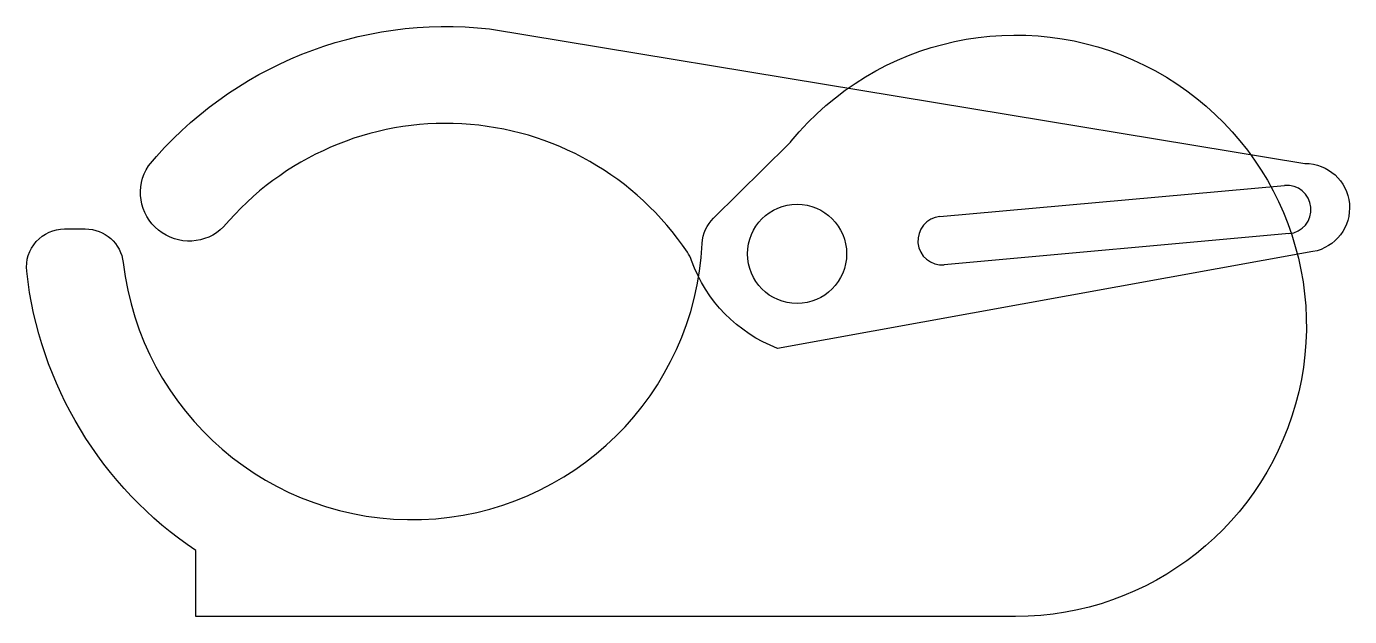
# Model space of a CAD drawing. Header units: millimetres. Extents: x -101 to 246, y -102 to 53.
import ezdxf

# ---------------------------------------------------------------- set-up
doc = ezdxf.new("R2010")
doc.units = ezdxf.units.MM
doc.layers.get('0').update_dxf_attribs({"linetype": 'CONTINUOUS'})

msp = doc.modelspace()

# ---------------------------------------------------------------- linework, layer by layer
for p, q in [((138.4, 3.22), (228.77, 11.41)), ((229.92, -1.24), (139.55, -9.43))]:
    msp.add_line(p, q)
for points in [[(-49.36, 0.54, -0.902378), (-69.08, 16.55, -0.252102), (20.33, 52.41), (234.1, 17.18, -0.915358), (236.2, -5.96), (95.83, -31.31, -0.218199), (73.32, -8.31, 0.061445), (72.21, -6.12, 0.498907)], [(76.11, -3.79, -0.187643), (79.07, 2.83), (98.68, 22.2, 0.026007), (99.38, 22.97, -1.578793), (158.26, -101.6), (-56.66, -101.6), (-56.66, -84.33, -0.220945), (-100.99, -11.09, -0.446628), (-91.05, 0), (-85.62, 0, -0.380554), (-75.69, -8.84, 0.920268)]]:
    msp.add_lwpolyline(points, format="xyb", close=True)
msp.add_circle((100.95, -6.55), 13)
msp.add_circle((100.95, -6.55), 13)
for centre, start, end in [((229.34, 5.08), -84.824, 95.176), ((138.98, -3.1), 95.176, 275.176)]:
    msp.add_arc(centre, 6.35, start, end)

doc.saveas('drawing.dxf')
